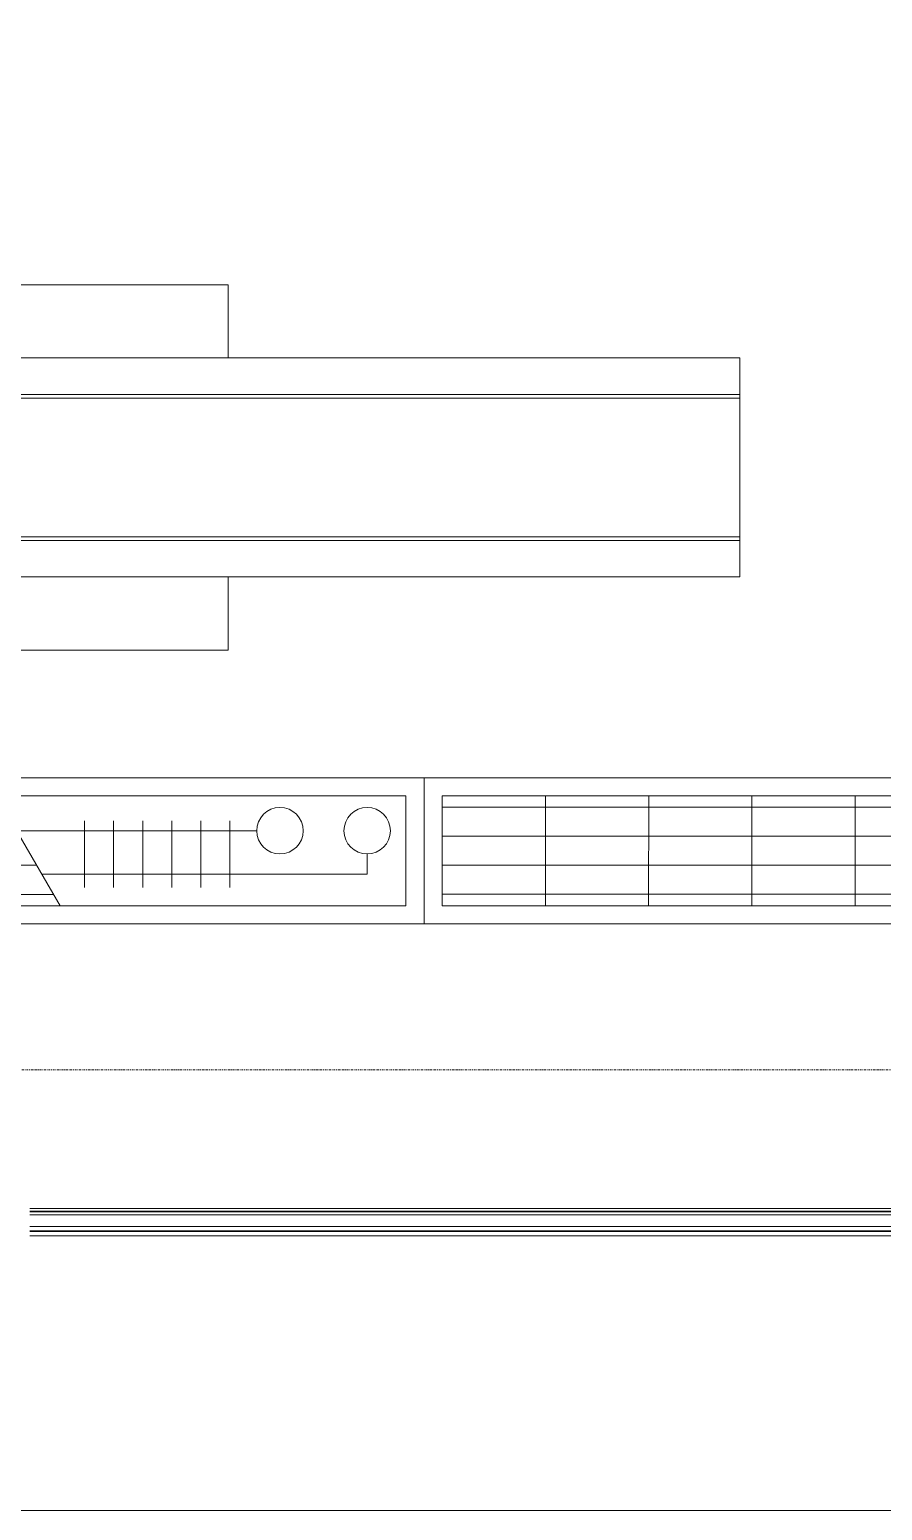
# Model space of a CAD drawing. Extents: x -1439 to 23780, y -1362 to 4476.
# Drawn here: x 8163.5 to 8280.2, y 284.7 to 487.4 of the extents above; entities that cross this region are included whole.
import ezdxf

# ---------------------------------------------------------------- set-up
doc = ezdxf.new("R2010")
doc.units = 0
doc.header["$MEASUREMENT"] = 0
doc.linetypes.add('Audi$0$DASHDOT2', pattern=[0.5, 0.25, -0.125, 0, -0.125])
doc.layers.get('0').update_dxf_attribs({"color": 9, "lineweight": 9})
for name, color, linetype, lineweight in [('Audi$0$05', 8, 'Continuous', 9), ('Audi$0$06D', 8, 'Continuous', 9), ('Audi$0$10', 8, 'Continuous', 9), ('Audi$0$15', 8, 'Continuous', 9), ('Audi$0$24', 8, 'Audi$0$DASHDOT2', 9), ('Audi$0$32', 8, 'Continuous', 9)]:
    doc.layers.add(name, color=color, linetype=linetype, lineweight=lineweight)

# ---------------------------------------------------------------- blocks, each defined once
blk = doc.blocks.new('Audi$0$p-audi-presentation')
for p, q in [((-70, 35), (142.5, 35)), ((-70, 34.5), (142.5, 34.5)), ((142.5, 15.5), (-70, 15.5)), ((142.5, 15), (-70, 15))]:
    blk.add_line(p, q)
for points in [[(0, 10), (0, 0), (260, 0), (260, 50), (0, 50), (0, 40)], [(-70, 40), (142.5, 40), (142.5, 10), (-70, 10), (-70, 40)]]:
    blk.add_lwpolyline(points)
blk = doc.blocks.new('Audi$0$p-konvektor_audi')
for p, q in [((250, 89.48), (0, 89.47)), ((250, 89.47), (0, 89.48)), ((0, 89.48), (0, 69.47)), ((250, 69.47), (250, 89.47)), ((199.29, 85.44), (2.49, 85.42)), ((16.61, 71.95), (16.6, 86.99)), ((30.73, 71.95), (30.72, 86.99)), ((44.85, 71.95), (44.84, 86.99)), ((58.96, 71.95), (58.96, 86.99)), ((191.48, 71.95), (200.19, 86.99)), ((203.55, 84.5), (203.55, 75.36)), ((207.52, 84.5), (207.52, 75.36)), ((211.5, 84.5), (211.5, 75.36)), ((215.48, 84.5), (215.48, 75.36)), ((219.45, 84.5), (219.45, 75.36)), ((223.43, 84.5), (223.43, 75.36)), ((196.99, 81.46), (2.49, 81.45)), ((242.21, 82.69), (197.7, 82.69)), ((242.21, 79.91), (242.21, 82.69)), ((194.68, 77.48), (2.49, 77.47)), ((227.1, 76.72), (194.25, 76.73)), ((192.38, 73.51), (2.49, 73.49)), ((0, 69.47), (250, 69.47))]:
    blk.add_line(p, q)
for points in [[(250, 89.47), (0, 89.47), (0, 69.47), (250, 69.47)], [(247.51, 86.99), (247.51, 71.95), (2.49, 71.95), (2.49, 86.99)]]:
    blk.add_lwpolyline(points, close=True)
for centre in [(230.28, 76.72), (242.21, 76.72)]:
    blk.add_circle(centre, 3.18)
blk = doc.blocks.new('*U532')
at = {"layer": 'Audi$0$15'}
for p, q in [((-1.47, -18.95), (-170.63, -18.95)), ((-1.47, -19.35), (-170.63, -19.35)), ((-1.47, -19.42), (-170.63, -19.42)), ((-1.47, -19.82), (-170.63, -19.82)), ((-1.47, -21.42), (-170.63, -21.42)), ((-1.47, -22.02), (-170.63, -22.02)), ((-1.47, -22.1), (-170.63, -22.1)), ((-1.47, -22.7), (-170.63, -22.7))]:
    blk.add_line(p, q, dxfattribs=at)

msp = doc.modelspace()

# ---------------------------------------------------------------- linework, layer by layer
at = {"layer": 'Audi$0$06D'}
msp.add_lwpolyline([(7067.2, 861.68), (7067.2, 284.7), (9765.58, 284.7)], dxfattribs=at)
at = {"layer": 'Audi$0$24'}
msp.add_lwpolyline([(6827.5, 345), (11027.5, 345)], dxfattribs=at)

# ---------------------------------------------------------------- block references
at = {"layer": 'Audi$0$05', "xscale": -1}
msp.add_blockref('Audi$0$p-audi-presentation', (8190.68, 402.5), dxfattribs=at)
at = {"layer": 'Audi$0$10'}
msp.add_blockref('*U532', (8334.17, 345), dxfattribs=at)
at = {"layer": 'Audi$0$32', "xscale": -1, "rotation": 180}
for p in [(7967.5, 454.48), (8217.5, 454.48)]:
    msp.add_blockref('Audi$0$p-konvektor_audi', p, dxfattribs=at)

doc.saveas('drawing.dxf')
